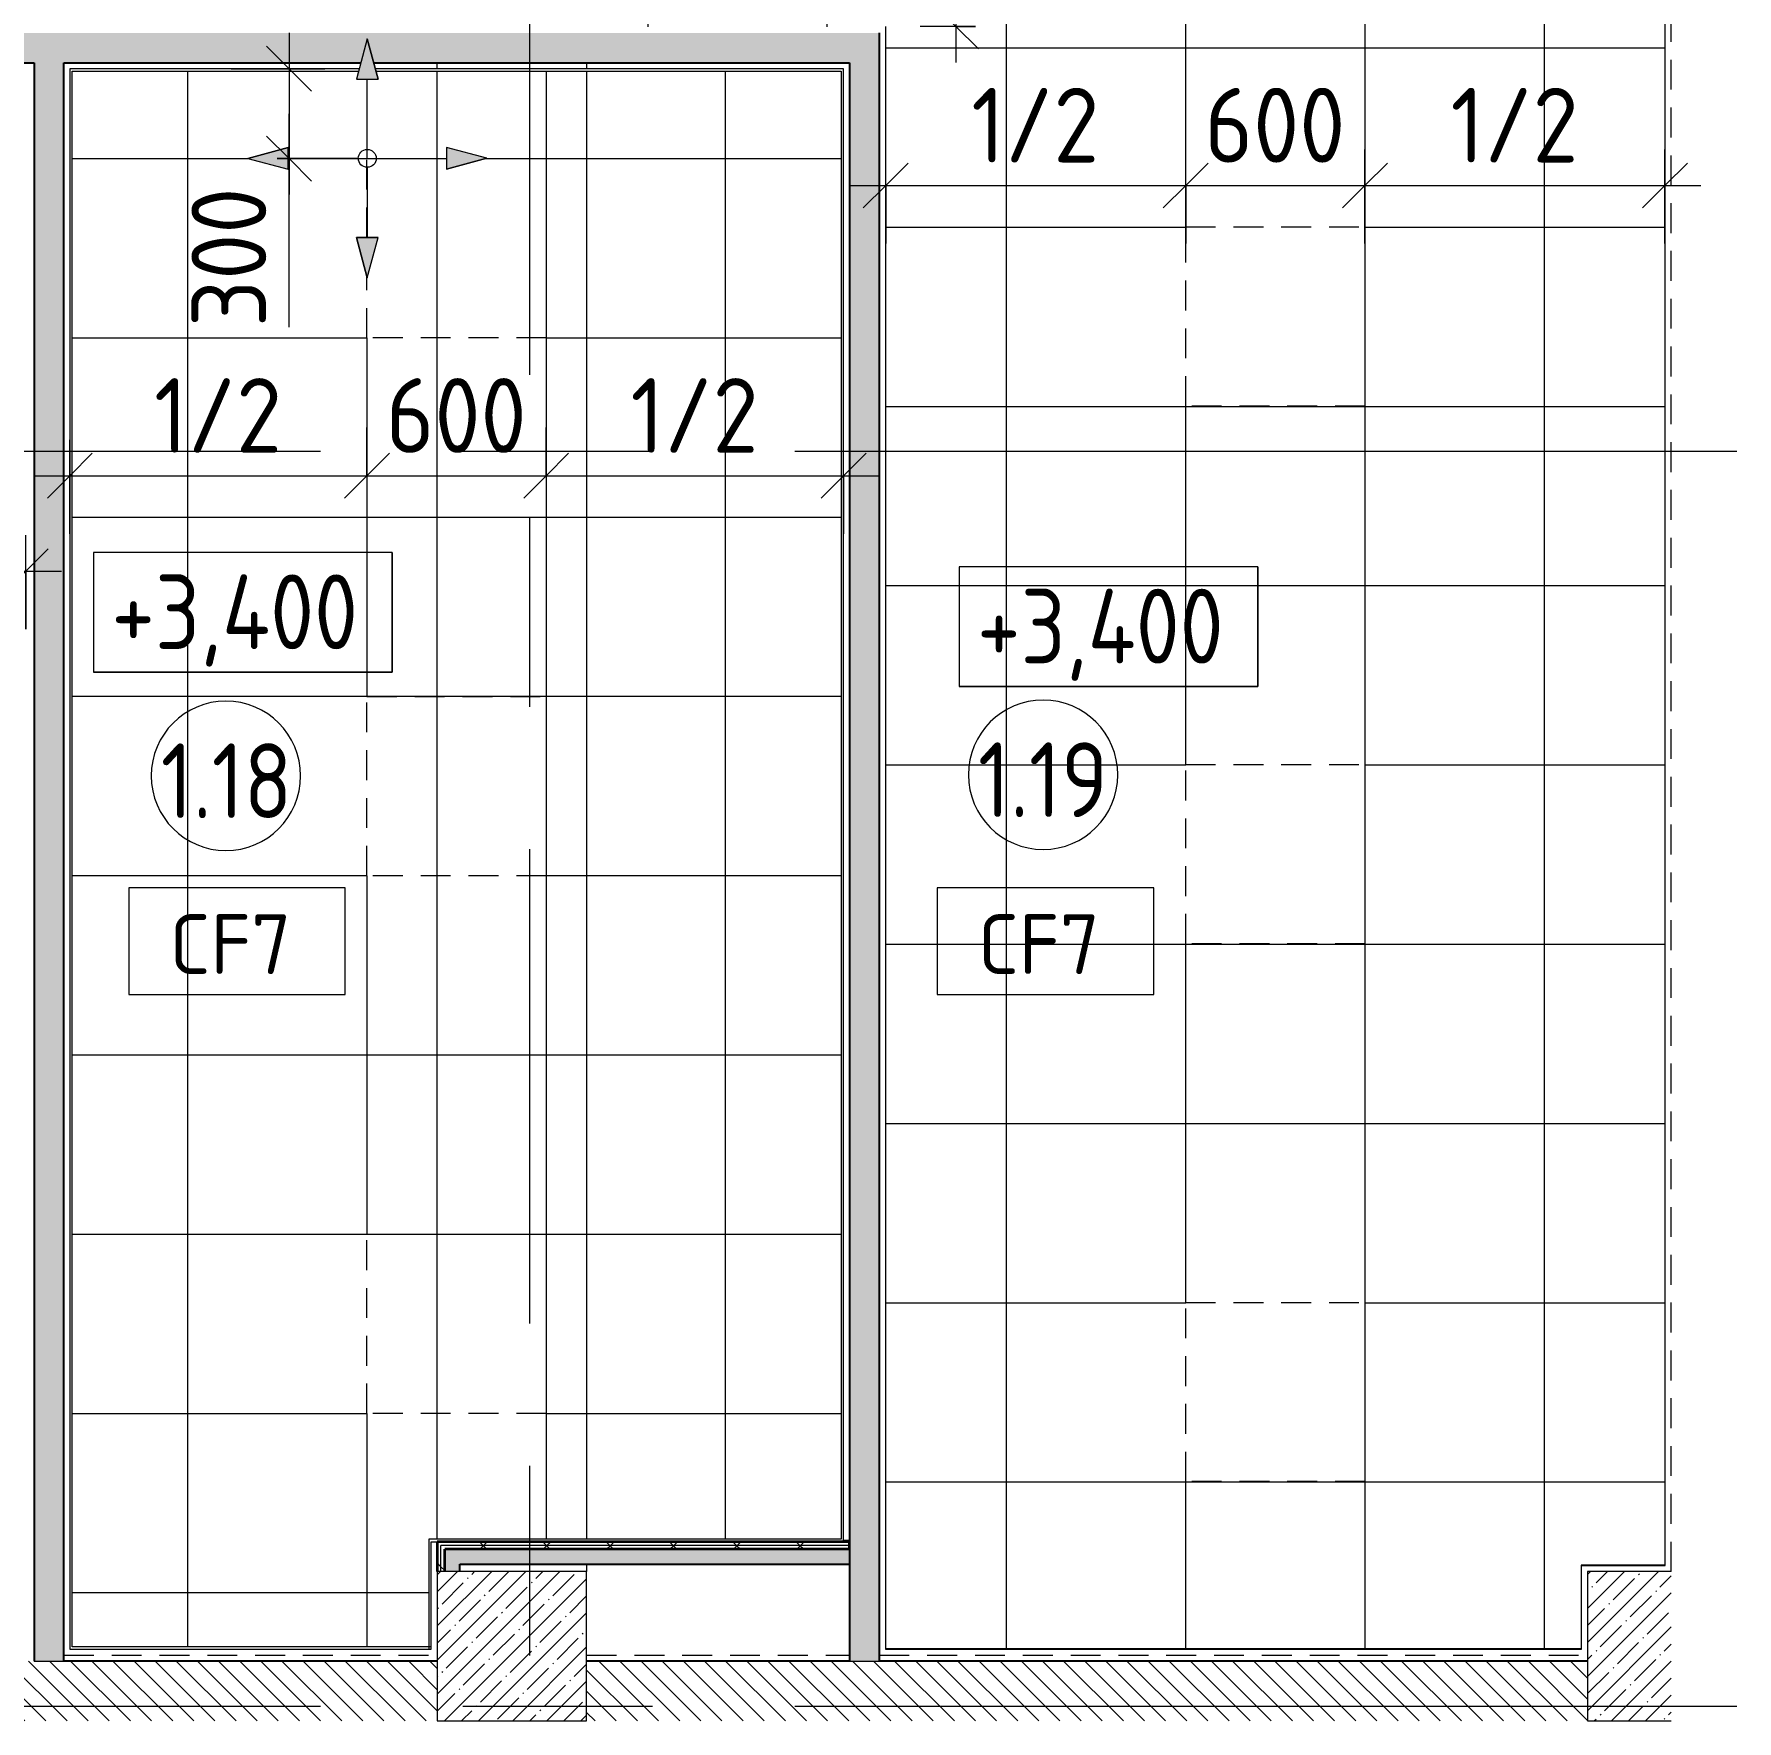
# Model space of a CAD drawing. Header units: millimetres. Extents: x 35861 to 236814, y -8553 to 29000.
# Drawn here: x 79000 to 84700, y 3550 to 9196 of the extents above; entities that cross this region are included whole.
import ezdxf

# ---------------------------------------------------------------- set-up
doc = ezdxf.new("R2010")
doc.units = ezdxf.units.MM
doc.linetypes.add('200_ШТРИХ__ш1_п0_6_', pattern=[160, 100, -60])
doc.linetypes.add('Осевая', pattern=[3175, 635, -476.25, 1587.5, -476.25])
for name, color, linetype, lineweight in [('A-ANNO-DIMS', 7, 'Continuous', 9), ('A-ANNO-DIMS-100', 7, 'Continuous', 9), ('A-AREA-IDEN', 7, 'Continuous', 9), ('A-CLNG-IDEN', 7, 'Continuous', 9), ('A-DETL-GENF', 7, 'Continuous', 9), ('A-DETL-MBND', 7, '200_ШТРИХ__ш1_п0_6_', 9), ('A-FLOR', 7, 'Continuous', 9), ('A-WALL', 7, 'Continuous', 9), ('G-ANNO-DIMS', 7, 'Continuous', 9), ('I-WALL', 7, 'Continuous', 9), ('S-COLS', 7, 'Continuous', 9), ('Оси', 7, 'Continuous', 9), ('Оси-2', 7, 'Осевая', 9)]:
    doc.layers.add(name, color=color, linetype=linetype, lineweight=lineweight)
for name, color, linetype, lineweight, true_color in [('A-WALL-1', 7, 'Continuous', 35, 0x3c3c3c), ('A-WALL-2', 7, 'Continuous', 25, 0x3c3c3c), ('A-WALL-FNSH-2', 7, 'Continuous', 13, 0x3c3c3c)]:
    doc.layers.add(name, color=color, linetype=linetype, lineweight=lineweight, true_color=true_color)
doc.styles.add('GOST Common', font='GOST_Common.ttf', dxfattribs={"width": 0.9, "height": 250})
doc.styles.add('GOST Common_1', font='GOST_Common.ttf', dxfattribs={"height": 200})
doc.styles.add('ISOCPEUR', font='isocpeur.ttf', dxfattribs={"width": 0.9, "height": 250})
doc.dimstyles.new('ISO-2_5_0_9К_БОЛЬШОЙ', dxfattribs={"dimscale": 304.8, "dimtxt": 248.995294, "dimasz": 0.492126, "dimexe": 0.393701, "dimexo": 0.984252, "dimgap": 0, "dimtad": 1, "dimdec": 0, "dimrnd": 10, "dimzin": 0, "dimdsep": 46, "dimtxsty": 'ISOCPEUR', "dimblk1": 'OBLIQUE', "dimblk2": 'OBLIQUE', "dimsah": 1, "dimcen": 0.09, "dimdle": 0.393701, "dimazin": 0, "dimtfac": 1, "dimtdec": 4, "dimtix": 1, "dimtmove": 0, "dimatfit": 3, "dimfxl": 1, "dimtvp": 1, "dimtolj": 1, "dimtzin": 0, "dimarcsym": 2})
doc.dimstyles.new('ISO-2_5_0_9К_БОЛЬШОЙ_2', dxfattribs={"dimscale": 304.8, "dimtxt": 248.995294, "dimasz": 0.492126, "dimexe": 0.393701, "dimexo": 0.984252, "dimgap": 0, "dimtad": 1, "dimdec": 0, "dimrnd": 10, "dimzin": 0, "dimdsep": 46, "dimtxsty": 'ISOCPEUR', "dimblk1": 'OBLIQUE', "dimblk2": 'OBLIQUE', "dimsah": 1, "dimcen": 0.09, "dimdle": 0.393701, "dimazin": 0, "dimtfac": 1, "dimtdec": 4, "dimtix": 1, "dimtmove": 1, "dimatfit": 3, "dimfxl": 1, "dimtvp": 1, "dimtolj": 1, "dimtzin": 0, "dimarcsym": 2})
pattern_1 = [(135, (0, 0), (-75.43415, -75.43415), [106.68, -17.78, 3.556, -17.78]), (135, (0, 75.39), (-75.43415, -75.43415), []), (50, (0, 0), (127.52922, -11.15758), [13.335, -146.685]), (355, (0, 0), (-24.66966, 133.74002), [10.668, -117.348]), (100.451, (10.63, -0.93), (102.85973, 122.58178), [11.333, -124.663]), (46.184, (0, 35.56), (189.75516, -29.43036), [20.002, -220.027]), (96.636, (15.81, 33.1), (166.1822, 173.1996), [17, -186.995]), (351.184, (0, 35.56), (166.18393, 173.19757), [16.002, -176.022]), (21, (17.78, 26.67), (106.13027, -71.58603), [13.335, -146.685]), (326, (17.78, 26.67), (43.26188, 128.93175), [10.668, -117.348]), (71.451, (26.62, 20.7), (149.39198, 57.34505), [11.333, -124.663]), (37.5, (0, 0), (2.162228, 59.188357), [3.353, -112.573, 3.353, -115.773, -117.792]), (37.5, (0, 0), (2.162228, 59.188357), [-235.052, 3.353, -114.44]), (7.5, (0, 0), (46.773857, 70.12615), [3.353, -64.567, 3.353, -109.906, -44.894]), (7.5, (0, 0), (46.773857, 70.12615), [-181.178, 3.353, -41.542]), (327.5, (-39.65, 0), (94.91367, -4.010093), [3.353, -41.097, 3.353, -135.331, -184.023]), (327.5, (-39.65, 0), (94.91367, -4.010093), [-183.134, 3.353, -180.67]), (317.5, (-57.43, 0), (103.69057, 17.79882), [3.353, -54.432, 3.353, -88.748, -130.683]), (317.5, (-57.43, 0), (103.69057, 17.79882), [-149.885, 3.353, -127.33])]
pattern_2 = [(270, (80714.74, 6379), (600, 4e-14), []), (0, (80714.74, 6379), (0, 600), [])]
pattern_3 = [(45, (0, 0), (-106.06602, 106.06602), []), (135, (0, 0), (-106.06602, -106.06602), [])]

# ---------------------------------------------------------------- blocks, each defined once
blk = doc.blocks.new('BSC_Колонна _Прямоугольная - 500х500-V12-План потолков с обозначением видов отделки и геометрии 1 этажа в осях 12 - 23')
at = {"layer": 'S-COLS'}
h = blk.add_hatch(dxfattribs=at)
h.set_pattern_fill('FP_14', color=256, style=0, pattern_type=2)
h.set_pattern_definition([(45, (-80600, -3800), (-57.02463, 57.02463), []), (45, (-80542.975, -3800), (-57.02463, 57.02463), [100.806, -20.161, 3.353, -16.808])])
h.paths.add_polyline_path([(-250, -250), (250, -250), (250, 250), (-250, 250), (-250, -110.3)])
for p, q in [((250, 250), (-250, 250)), ((-250, 250), (-250, -250)), ((250, -250), (250, 250)), ((-250, -250), (250, -250))]:
    blk.add_line(p, q, dxfattribs=at)
blk = doc.blocks.new('BSC_Колонна _Прямоугольная - 500х500-V39-План потолков с обозначением видов отделки и геометрии 1 этажа в осях 12 - 23')
at = {"layer": 'S-COLS'}
h = blk.add_hatch(dxfattribs=at)
h.set_pattern_fill('FP_51', color=256, style=0, pattern_type=2)
h.set_pattern_definition([(45, (-84450, -3800), (-57.02463, 57.02463), []), (45, (-84392.975, -3800), (-57.02463, 57.02463), [100.806, -20.161, 3.353, -16.808])])
h.paths.add_polyline_path([(-250, -250), (30.2, -250), (30.2, 250), (-250, 250), (-250, -110.3)])
for p, q in [((30.2, 250), (-250, 250)), ((-250, 250), (-250, -250)), ((-250, -250), (30.2, -250))]:
    blk.add_line(p, q, dxfattribs=at)
blk = doc.blocks.new('Начало раскладки_красным - Начало раскладки_красным-26102174-План потолков с обозначением видов отделки и геометрии 1 этажа в осях 12 - 23')
at = {"layer": 'A-DETL-GENF'}
for points in [[(-36.2, 264.8), (36.2, 264.8), (0, 400)], [(-264.8, -36.2), (-264.8, 36.2), (-400, 0)], [(264.8, -36.2), (400, 0), (264.8, 36.2), (264.8, -28)], [(0, -400), (36.2, -264.8), (-36.2, -264.8)]]:
    blk.add_hatch(color=256, dxfattribs=at).paths.add_polyline_path(points)
for p, q in [((0, 400), (-36.2, 264.8)), ((0, 400), (-36.2, 264.8)), ((36.2, 264.8), (0, 400)), ((0, 400), (36.2, 264.8)), ((-36.2, 264.8), (36.2, 264.8)), ((-36.2, 264.8), (36.2, 264.8)), ((0, 30), (0, 264.8)), ((-264.8, 36.2), (-400, 0)), ((-400, 0), (-264.8, 36.2)), ((-400, 0), (-264.8, -36.2)), ((-400, 0), (-264.8, -36.2)), ((-264.8, -36.2), (-264.8, 36.2)), ((-264.8, 36.2), (-264.8, -36.2)), ((-30, 0), (-264.8, 0)), ((30, 0), (264.8, 0)), ((400, 0), (264.8, 36.2)), ((264.8, 36.2), (264.8, -36.2)), ((400, 0), (264.8, 36.2)), ((264.8, 36.2), (264.8, -36.2)), ((400, 0), (264.8, -36.2)), ((0, -30), (0, -264.8)), ((264.8, -36.2), (400, 0)), ((36.2, -264.8), (-36.2, -264.8)), ((-36.2, -264.8), (0, -400)), ((0, -400), (-36.2, -264.8)), ((-36.2, -264.8), (36.2, -264.8)), ((0, -400), (36.2, -264.8)), ((0, -400), (36.2, -264.8))]:
    blk.add_line(p, q, dxfattribs=at)
blk.add_circle((0, 0), 30, dxfattribs=at)
blk = doc.blocks.new('Марка_Помещения - Номер-25198446-План потолков с обозначением видов отделки и геометрии 1 этажа в осях 12 - 23')
at = {"layer": 'A-AREA-IDEN'}
for start, end in [(360, 180), (180, 360)]:
    blk.add_arc((0, 0), 2.5, start, end, dxfattribs=at)
blk = doc.blocks.new('М_потолков - Марка_ Имя типа-25382930-План потолков с обозначением видов отделки и геометрии 1 этажа в осях 12 - 23')
at = {"layer": 'A-CLNG-IDEN'}
for p, q in [((3.625, 1.984375), (-3.625, 1.984375)), ((-3.625, 1.984375), (-3.625, -1.59375)), ((3.625, -1.59375), (3.625, 1.984375)), ((-3.625, -1.59375), (3.625, -1.59375))]:
    blk.add_line(p, q, dxfattribs=at)
blk = doc.blocks.new('Высотные отметки - 10х4_h_-17668695-План потолков с обозначением видов отделки и геометрии 1 этажа в осях 12 - 23')
at = {"layer": 'G-ANNO-DIMS'}
for p, q in [((-5, 4), (-5, 0)), ((5, 4), (-5, 4)), ((5, 4), (-5, 4)), ((-5, 4), (-5, 0)), ((5, 4), (5, 0)), ((5, 0), (5, 4)), ((5, 0), (-5, 0)), ((-5, 0), (5, 0))]:
    blk.add_line(p, q, dxfattribs=at)
blk = doc.blocks.new('DIMBLOCK42-План потолков с обозначением видов отделки и геометрии 1 этажа в осях 12 - 23')
at = {"layer": 'A-ANNO-DIMS-100'}
for p, q in [((78521.2, 7204.6), (78521.2, 7518.5)), ((78972.5, 7204.6), (78972.5, 7518.5)), ((78521.2, 7398.5), (79092.5, 7398.5)), ((78521.2, 7398.5), (78521.2, 7204.6)), ((78972.5, 7398.5), (78972.5, 7204.6))]:
    blk.add_line(p, q, dxfattribs=at)
at = {"layer": 'A-ANNO-DIMS-100', "lineweight": 20}
for p, q in [((78521.2, 7398.5), (78596.2, 7473.5)), ((78972.5, 7398.5), (79047.5, 7473.5)), ((78521.2, 7398.5), (78446.2, 7323.5)), ((78972.5, 7398.5), (78897.5, 7323.5))]:
    blk.add_line(p, q, dxfattribs=at)
at = {"layer": 'A-ANNO-DIMS-100', "color": 0, "insert": (78531.4, 7725.1), "char_height": 250, "width": 517.144, "attachment_point": 1, "line_spacing_factor": 1.149209, "style": 'ISOCPEUR'}
blk.add_mtext('1/2', dxfattribs=at)
blk = doc.blocks.new('_Oblique')
at = {"color": 0, "linetype": 'ByBlock', "lineweight": -2}
blk.add_line((-0.5, -0.5), (0.5, 0.5), dxfattribs=at)
blk = doc.blocks.new('DIMBLOCK46-План потолков с обозначением видов отделки и геометрии 1 этажа в осях 12 - 23')
at = {"layer": 'A-ANNO-DIMS-100'}
for p, q in [((79854, 9200), (79854, 8659)), ((79660.1, 9080), (79974, 9080)), ((79854, 9080), (79660.1, 9080)), ((79854, 8789.4), (79854, 8929.5)), ((79814.7, 8779), (79974, 8779)), ((79854, 8779), (79814.7, 8779)), ((79854, 8215.3), (79854, 8789.4))]:
    blk.add_line(p, q, dxfattribs=at)
at = {"layer": 'A-ANNO-DIMS-100', "lineweight": 20}
for p, q in [((79854, 9080), (79779, 9155)), ((79854, 9080), (79929, 9005)), ((79854, 8779), (79779, 8854)), ((79854, 8779), (79929, 8704))]:
    blk.add_line(p, q, dxfattribs=at)
at = {"layer": 'A-ANNO-DIMS-100', "color": 0, "insert": (79527.4, 8215.3), "char_height": 250, "width": 568.858, "attachment_point": 1, "rotation": 90, "line_spacing_factor": 1.149209, "style": 'ISOCPEUR'}
blk.add_mtext('300', dxfattribs=at)
blk = doc.blocks.new('DIMBLOCK47-План потолков с обозначением видов отделки и геометрии 1 этажа в осях 12 - 23')
at = {"layer": 'A-ANNO-DIMS-100'}
for p, q in [((80114.7, 7879), (80114.7, 7597.8)), ((80114.7, 7717.8), (80114.7, 7879)), ((79120.5, 7523.8), (79120.5, 7837.8)), ((79000.5, 7717.8), (80114.7, 7717.8)), ((79120.5, 7717.8), (79120.5, 7523.8))]:
    blk.add_line(p, q, dxfattribs=at)
at = {"layer": 'A-ANNO-DIMS-100', "lineweight": 20}
for p, q in [((79120.5, 7717.8), (79195.5, 7792.8)), ((80114.7, 7717.8), (80189.7, 7792.8)), ((79120.5, 7717.8), (79045.5, 7642.8)), ((80114.7, 7717.8), (80039.7, 7642.8))]:
    blk.add_line(p, q, dxfattribs=at)
at = {"layer": 'A-ANNO-DIMS-100', "color": 0, "insert": (79402.1, 8044.4), "char_height": 250, "width": 517.144, "attachment_point": 1, "line_spacing_factor": 1.149209, "style": 'ISOCPEUR'}
blk.add_mtext('1/2', dxfattribs=at)
blk = doc.blocks.new('DIMBLOCK48-План потолков с обозначением видов отделки и геометрии 1 этажа в осях 12 - 23')
at = {"layer": 'A-ANNO-DIMS-100'}
for p, q in [((80114.7, 7879), (80114.7, 7597.8)), ((80114.7, 7717.8), (80114.7, 7879)), ((80714.7, 7879), (80714.7, 7597.8)), ((80714.7, 7717.8), (80714.7, 7879)), ((80114.7, 7717.8), (80714.7, 7717.8))]:
    blk.add_line(p, q, dxfattribs=at)
at = {"layer": 'A-ANNO-DIMS-100', "lineweight": 20}
for p, q in [((80114.7, 7717.8), (80189.7, 7792.8)), ((80714.7, 7717.8), (80789.7, 7792.8)), ((80114.7, 7717.8), (80039.7, 7642.8)), ((80714.7, 7717.8), (80639.7, 7642.8))]:
    blk.add_line(p, q, dxfattribs=at)
at = {"layer": 'A-ANNO-DIMS-100', "color": 0, "insert": (80177.7, 8044.4), "char_height": 250, "width": 568.858, "attachment_point": 1, "line_spacing_factor": 1.149209, "style": 'ISOCPEUR'}
blk.add_mtext('600', dxfattribs=at)
blk = doc.blocks.new('DIMBLOCK49-План потолков с обозначением видов отделки и геометрии 1 этажа в осях 12 - 23')
at = {"layer": 'A-ANNO-DIMS-100'}
for p, q in [((80714.7, 7879), (80714.7, 7597.8)), ((80714.7, 7717.8), (80714.7, 7879)), ((81710, 7523.8), (81710, 7837.8)), ((80714.7, 7717.8), (81830, 7717.8)), ((81710, 7717.8), (81710, 7523.8))]:
    blk.add_line(p, q, dxfattribs=at)
at = {"layer": 'A-ANNO-DIMS-100', "lineweight": 20}
for p, q in [((80714.7, 7717.8), (80789.7, 7792.8)), ((81710, 7717.8), (81785, 7792.8)), ((80714.7, 7717.8), (80639.7, 7642.8)), ((81710, 7717.8), (81635, 7642.8))]:
    blk.add_line(p, q, dxfattribs=at)
at = {"layer": 'A-ANNO-DIMS-100', "color": 0, "insert": (80996.9, 8044.4), "char_height": 250, "width": 517.144, "attachment_point": 1, "line_spacing_factor": 1.149209, "style": 'ISOCPEUR'}
blk.add_mtext('1/2', dxfattribs=at)
blk = doc.blocks.new('DIMBLOCK52-План потолков с обозначением видов отделки и геометрии 1 этажа в осях 12 - 23')
at = {"layer": 'A-ANNO-DIMS-100', "lineweight": 20}
for p, q in [((82086.1, 9749.5), (82011.1, 9824.5)), ((82086.1, 9749.5), (82161.1, 9674.5)), ((82086.1, 9221), (82011.1, 9296)), ((82086.1, 9221), (82161.1, 9146))]:
    blk.add_line(p, q, dxfattribs=at)
at = {"layer": 'A-ANNO-DIMS-100'}
for p, q in [((81892.2, 9749.5), (82206.1, 9749.5)), ((82086.1, 9749.5), (81892.2, 9749.5)), ((82086.1, 9749.5), (82086.1, 9101)), ((82151, 9221), (81966.1, 9221)), ((82086.1, 9221), (82151, 9221))]:
    blk.add_line(p, q, dxfattribs=at)
at = {"layer": 'A-ANNO-DIMS-100', "color": 0, "insert": (81759.5, 9269.8), "char_height": 250, "width": 517.144, "attachment_point": 1, "rotation": 90, "line_spacing_factor": 1.149209, "style": 'ISOCPEUR'}
blk.add_mtext('1/2', dxfattribs=at)
blk = doc.blocks.new('DIMBLOCK53-План потолков с обозначением видов отделки и геометрии 1 этажа в осях 12 - 23')
at = {"layer": 'A-ANNO-DIMS-100'}
for p, q in [((81851, 8495.5), (81851, 8809.4)), ((82855, 8495.5), (82855, 8809.4)), ((81731, 8689.4), (82855, 8689.4)), ((81851, 8689.4), (81851, 8495.5)), ((82855, 8689.4), (82855, 8495.5))]:
    blk.add_line(p, q, dxfattribs=at)
at = {"layer": 'A-ANNO-DIMS-100', "lineweight": 20}
for p, q in [((81851, 8689.4), (81926, 8764.4)), ((82855, 8689.4), (82930, 8764.4)), ((81851, 8689.4), (81776, 8614.4)), ((82855, 8689.4), (82780, 8614.4))]:
    blk.add_line(p, q, dxfattribs=at)
at = {"layer": 'A-ANNO-DIMS-100', "color": 0, "insert": (82137.5, 9016), "char_height": 250, "width": 517.144, "attachment_point": 1, "line_spacing_factor": 1.149209, "style": 'ISOCPEUR'}
blk.add_mtext('1/2', dxfattribs=at)
blk = doc.blocks.new('DIMBLOCK54-План потолков с обозначением видов отделки и геометрии 1 этажа в осях 12 - 23')
at = {"layer": 'A-ANNO-DIMS-100'}
for p, q in [((82855, 8495.5), (82855, 8809.4)), ((83455, 8495.5), (83455, 8809.4)), ((82855, 8689.4), (83455, 8689.4)), ((82855, 8689.4), (82855, 8495.5)), ((83455, 8689.4), (83455, 8495.5))]:
    blk.add_line(p, q, dxfattribs=at)
at = {"layer": 'A-ANNO-DIMS-100', "lineweight": 20}
for p, q in [((82855, 8689.4), (82930, 8764.4)), ((83455, 8689.4), (83530, 8764.4)), ((82855, 8689.4), (82780, 8614.4)), ((83455, 8689.4), (83380, 8614.4))]:
    blk.add_line(p, q, dxfattribs=at)
at = {"layer": 'A-ANNO-DIMS-100', "color": 0, "insert": (82918, 9016), "char_height": 250, "width": 568.858, "attachment_point": 1, "line_spacing_factor": 1.149209, "style": 'ISOCPEUR'}
blk.add_mtext('600', dxfattribs=at)
blk = doc.blocks.new('DIMBLOCK55-План потолков с обозначением видов отделки и геометрии 1 этажа в осях 12 - 23')
at = {"layer": 'A-ANNO-DIMS-100'}
for p, q in [((83455, 8495.5), (83455, 8809.4)), ((84459, 8495.5), (84459, 8809.4)), ((83455, 8689.4), (84579, 8689.4)), ((83455, 8689.4), (83455, 8495.5)), ((84459, 8689.4), (84459, 8495.5))]:
    blk.add_line(p, q, dxfattribs=at)
at = {"layer": 'A-ANNO-DIMS-100', "lineweight": 20}
for p, q in [((83455, 8689.4), (83530, 8764.4)), ((84459, 8689.4), (84534, 8764.4)), ((83455, 8689.4), (83380, 8614.4)), ((84459, 8689.4), (84384, 8614.4))]:
    blk.add_line(p, q, dxfattribs=at)
at = {"layer": 'A-ANNO-DIMS-100', "color": 0, "insert": (83741.5, 9016), "char_height": 250, "width": 517.144, "attachment_point": 1, "line_spacing_factor": 1.149209, "style": 'ISOCPEUR'}
blk.add_mtext('1/2', dxfattribs=at)

msp = doc.modelspace()

# ---------------------------------------------------------------- hatches: boundary and pattern name
at = {"layer": 'A-DETL-MBND'}
h = msp.add_hatch(dxfattribs=at)
h.set_pattern_fill('FP_62', color=256, style=0, pattern_type=2)
h.set_pattern_definition([(270, (82855, 7349.5), (600, 4e-14), []), (0, (82855, 7349.5), (0, 600), [])])
h.paths.add_polyline_path([(84180, 3790), (84180, 4070), (84460, 4070), (84460, 10880), (80850, 10880), (80850, 9220), (81850, 9220), (81850, 3790), (83036.9, 3790)])
h.paths.add_polyline_path([(83455, 4351), (82855, 4351), (82855, 4951), (83455, 4951), (83455, 4795)])
h.paths.add_polyline_path([(82855, 6151), (82855, 6751), (83455, 6751), (83455, 6151)])
h.paths.add_polyline_path([(83455, 7951), (82855, 7951), (82855, 8551), (83455, 8551), (83455, 8020.2)])
h.paths.add_polyline_path([(82855, 9751), (82855, 9956.6), (82819.9, 10087.2), (82855, 10087.3), (82855, 10351), (83120.8, 10351), (83120.7, 10388.4), (83256, 10352.2), (83251.4, 10351), (83455, 10351), (83455, 9751)])
h.paths.add_polyline_path([(82591.3, 10315.6), (82456, 10351.8), (82591.2, 10388.1)])
h.paths.add_polyline_path([(82819.6, 10616.7), (82855.8, 10752), (82892.1, 10616.8)])
h = msp.add_hatch(dxfattribs=at)
h.set_pattern_fill('FP_61', color=256, style=0, pattern_type=2)
h.set_pattern_definition(pattern_2)
h.paths.add_polyline_path([(80322, 3798), (80322, 4158), (80350, 4158), (80350, 4579), (80114.7, 4579), (80114.7, 5179), (80350, 5179), (80350, 6379), (80114.7, 6379), (80114.7, 6979), (80350, 6979), (80350, 8179), (80114.7, 8179), (80114.7, 8384.6), (80079.7, 8515.2), (80114.7, 8515.3), (80114.7, 8779), (80350, 8779), (80350, 9072), (80144.5, 9072), (80151.8, 9044.8), (80079.3, 9044.7), (80086.6, 9072), (79128.5, 9072), (79128.5, 3798), (80150.4, 3798)])
h.paths.add_polyline_path([(81702, 4158), (81701.2, 9072), (80850, 9072), (80850, 4158), (81691.4, 4158)])
h.paths.add_polyline_path([(79851, 8743.6), (79715.7, 8779.8), (79850.9, 8816.1)])
h = msp.add_hatch(dxfattribs=at)
h.set_pattern_fill('FP_61', color=256, style=0, pattern_type=2)
h.set_pattern_definition(pattern_2)
h.paths.add_polyline_path([(80850, 4158), (80850, 9072), (80350, 9072), (80350, 8779), (80380.5, 8779), (80380.5, 8816.4), (80515.7, 8780.2), (80511.1, 8779), (80714.7, 8779), (80714.7, 8179), (80350, 8179), (80350, 6979), (80714.7, 6979), (80714.7, 6379), (80350, 6379), (80350, 5179), (80714.7, 5179), (80714.7, 4579), (80350, 4579), (80350, 4158), (80842.1, 4158)])
at = {"layer": 'A-WALL'}
h = msp.add_hatch(dxfattribs=at)
h.set_pattern_fill('FP_34', color=256, style=0, pattern_type=2)
h.set_pattern_definition([(135, (0, 0), (-35.35534, -35.35534), [])])
h.paths.add_polyline_path([(84200, 3550), (84200, 3750), (80850, 3750), (80850, 3550)])
h.paths.add_polyline_path([(80350, 3550), (80350, 3750), (75980, 3750), (75980, 3550), (78707.1, 3550)])
at = {"layer": 'I-WALL'}
h = msp.add_hatch(dxfattribs=at)
h.set_pattern_fill('FP_20', color=256, style=0, pattern_type=2)
h.set_pattern_definition(pattern_1)
h.paths.add_polyline_path([(81593.6, 9100), (81830, 9100), (81830, 9200), (75700, 9200), (75700, 9100), (80094.1, 9100), (80115.5, 9180), (80137, 9100), (80151.8, 9100)])
h = msp.add_hatch(dxfattribs=at)
h.set_pattern_fill('FP_20', color=256, style=0, pattern_type=2)
h.set_pattern_definition(pattern_1)
h.paths.add_polyline_path([(79100.5, 3750), (79100.5, 9100), (79000.5, 9100), (79000.5, 3750)])
h = msp.add_hatch(dxfattribs=at)
h.set_pattern_fill('FP_20', color=256, style=0, pattern_type=2)
h.set_pattern_definition(pattern_1)
h.paths.add_polyline_path([(81830, 3750), (81830, 9100), (81730, 9100), (81730, 3750)])
h = msp.add_hatch(dxfattribs=at)
h.set_pattern_fill('FP_63', color=256, style=0, pattern_type=2)
h.set_pattern_definition(pattern_3)
h.paths.add_polyline_path([(80362.5, 4050), (80362.5, 4150), (80350, 4150), (80350, 4050)])
h = msp.add_hatch(dxfattribs=at)
h.set_pattern_fill('FP_63', color=256, style=0, pattern_type=2)
h.set_pattern_definition(pattern_3)
h.paths.add_polyline_path([(81730, 4137.5), (81730, 4150), (80362.5, 4150), (80362.5, 4137.5), (81593.6, 4137.5)])
h = msp.add_hatch(dxfattribs=at)
h.set_pattern_fill('FP_63', color=256, style=0, pattern_type=2)
h.set_pattern_definition(pattern_3)
h.paths.add_polyline_path([(80375, 4050), (80375, 4137.5), (80362.5, 4137.5), (80362.5, 4050)])
h = msp.add_hatch(dxfattribs=at)
h.set_pattern_fill('FP_63', color=256, style=0, pattern_type=2)
h.set_pattern_definition(pattern_3)
h.paths.add_polyline_path([(81593.6, 4125), (81730, 4125), (81730, 4137.5), (80375, 4137.5), (80375, 4125), (80425, 4125)])
for points in [[(80425, 4050), (80425, 4125), (80375, 4125), (80375, 4050)], [(81730, 4075), (81730, 4125), (80425, 4125), (80425, 4075), (81593.6, 4075)]]:
    msp.add_hatch(color=256, dxfattribs=at).paths.add_polyline_path(points)

# ---------------------------------------------------------------- linework, layer by layer
at = {"layer": 'A-DETL-MBND'}
for p, q in [((84480, 4050), (84480, 10900)), ((84460, 4070), (84460, 10880)), ((81850, 9220), (81850, 3790)), ((80114.7, 8515.2), (80114.7, 8779)), ((80114.7, 8779), (80380.5, 8779)), ((80511.1, 8779), (80714.7, 8779)), ((80714.7, 8779), (80714.7, 8179)), ((82855, 8551), (83455, 8551)), ((82855, 7951), (82855, 8551)), ((83455, 8551), (83455, 7951)), ((80114.7, 8179), (80114.7, 8384.6)), ((80714.7, 8179), (80114.7, 8179)), ((83455, 7951), (82855, 7951)), ((80114.7, 6379), (80114.7, 6979)), ((80114.7, 6979), (80714.7, 6979)), ((80714.7, 6979), (80714.7, 6379)), ((82855, 6151), (82855, 6751)), ((82855, 6751), (83455, 6751)), ((83455, 6751), (83455, 6151)), ((80714.7, 6379), (80114.7, 6379)), ((83455, 6151), (82855, 6151)), ((80114.7, 5179), (80714.7, 5179)), ((80114.7, 4579), (80114.7, 5179)), ((80714.7, 5179), (80714.7, 4579)), ((82855, 4351), (82855, 4951)), ((82855, 4951), (83455, 4951)), ((83455, 4951), (83455, 4351)), ((80714.7, 4579), (80114.7, 4579)), ((83455, 4351), (82855, 4351)), ((81710, 4155.5), (81730, 4155.5)), ((84180, 4070), (84460, 4070)), ((84180, 3790), (84180, 4070)), ((79100.5, 3770), (80350, 3770)), ((80850, 3770), (81730, 3770)), ((81830, 3770), (84200, 3770)), ((81850, 3790), (84180, 3790))]:
    msp.add_line(p, q, dxfattribs=at)
at = {"layer": 'A-FLOR'}
for p, q in [((80350, 9080), (80350, 9100)), ((80350, 4158), (80350, 9072)), ((80850, 9100), (80850, 9080)), ((80850, 9072), (80850, 4158)), ((80850, 4050), (80425, 4050)), ((80850, 4075), (80850, 4050))]:
    msp.add_line(p, q, dxfattribs=at)
at = {"layer": 'A-WALL'}
for p, q in [((80362.5, 4050), (80362.5, 4137.5)), ((81730, 4137.5), (80362.5, 4137.5)), ((79000.5, 3750), (79100.5, 3750)), ((81730, 3750), (81830, 3750))]:
    msp.add_line(p, q, dxfattribs=at)
at = {"layer": 'A-WALL-1'}
for p, q in [((80350, 4150), (80350, 4050)), ((81730, 4150), (80350, 4150)), ((80375, 4050), (80375, 4125)), ((81730, 4125), (80375, 4125)), ((81730, 4125), (81730, 4150))]:
    msp.add_line(p, q, dxfattribs=at)
at = {"layer": 'A-WALL-2'}
for p, q in [((81830, 3750), (81830, 9200)), ((77420.9, 9100), (79000.5, 9100)), ((79000.5, 9100), (79000.5, 3750)), ((79100.5, 9100), (80094.1, 9100)), ((79100.5, 3750), (79100.5, 9100)), ((80137, 9100), (81730, 9100)), ((81730, 9100), (81730, 3750)), ((80425, 4050), (80425, 4075)), ((80425, 4075), (81730, 4075)), ((80350, 3750), (79100.5, 3750)), ((81730, 3750), (80850, 3750)), ((84200, 3750), (81830, 3750))]:
    msp.add_line(p, q, dxfattribs=at)
at = {"layer": 'A-WALL-FNSH-2'}
for p, q in [((84459, 10879), (84459, 4071)), ((84460, 4070), (84460, 10880)), ((81850, 9220), (81850, 3790)), ((81851, 3791), (81851, 9221)), ((80088.8, 9080), (79120.5, 9080)), ((79120.5, 9080), (79120.5, 3790)), ((79128.5, 9072), (80086.6, 9072)), ((79128.5, 3798), (79128.5, 9072)), ((81710, 9080), (80142.4, 9080)), ((80144.5, 9072), (81702, 9072)), ((81702, 9072), (81702, 4158)), ((81710, 4150), (81710, 9080)), ((80322, 4158), (80322, 3790)), ((81702, 4158), (80322, 4158)), ((80330, 3790), (80330, 4150)), ((80330, 4150), (80350, 4150)), ((84459, 4071), (84179, 4071)), ((84179, 4071), (84179, 3791)), ((84180, 4070), (84460, 4070)), ((84180, 3790), (84180, 4070)), ((79120.5, 3790), (80330, 3790)), ((80330, 3798), (79128.5, 3798)), ((81850, 3790), (84180, 3790)), ((84179, 3791), (81851, 3791))]:
    msp.add_line(p, q, dxfattribs=at)
at = {"layer": 'Оси'}
for p, q in [((82200, 7800), (84700, 7800)), ((82200, 3600), (84700, 3600))]:
    msp.add_line(p, q, dxfattribs=at)
at = {"layer": 'Оси-2'}
for p, q in [((80660, 593.7), (80660, 24890.1)), ((39160.8, 7800), (82200, 7800)), ((39160.8, 3600), (82200, 3600))]:
    msp.add_line(p, q, dxfattribs=at)

# ---------------------------------------------------------------- block references
at = {"layer": 'A-AREA-IDEN', "xscale": 99.99999999999993, "yscale": 99.99999999999993, "zscale": 99.99999999999993}
for p in [(79642.7, 6713.3), (82377.8, 6716.8)]:
    msp.add_blockref('Марка_Помещения - Номер-25198446-План потолков с обозначением видов отделки и геометрии 1 этажа в осях 12 - 23', p, dxfattribs=at)
at = {"layer": 'A-CLNG-IDEN', "xscale": 99.99999999999993, "yscale": 99.99999999999993, "zscale": 99.99999999999993}
for p in [(79679.7, 6140.3), (82385.5, 6140.3)]:
    msp.add_blockref('М_потолков - Марка_ Имя типа-25382930-План потолков с обозначением видов отделки и геометрии 1 этажа в осях 12 - 23', p, dxfattribs=at)
at = {"layer": 'A-DETL-GENF', "rotation": 0.03359668727813597}
msp.add_blockref('Начало раскладки_красным - Начало раскладки_красным-26102174-План потолков с обозначением видов отделки и геометрии 1 этажа в осях 12 - 23', (80115.7, 8780), dxfattribs=at)
at = {"layer": 'G-ANNO-DIMS', "xscale": 99.99999999999993, "yscale": 99.99999999999993, "zscale": 99.99999999999993}
for p in [(79699.2, 7060.5), (82596.4, 7012.6)]:
    msp.add_blockref('Высотные отметки - 10х4_h_-17668695-План потолков с обозначением видов отделки и геометрии 1 этажа в осях 12 - 23', p, dxfattribs=at)
at = {"layer": 'S-COLS'}
for name, p in [('BSC_Колонна _Прямоугольная - 500х500-V12-План потолков с обозначением видов отделки и геометрии 1 этажа в осях 12 - 23', (80600, 3800)), ('BSC_Колонна _Прямоугольная - 500х500-V39-План потолков с обозначением видов отделки и геометрии 1 этажа в осях 12 - 23', (84450, 3800))]:
    msp.add_blockref(name, p, dxfattribs=at)

# ---------------------------------------------------------------- texts
at = {"layer": 'A-AREA-IDEN', "char_height": 250, "width": 548.354, "attachment_point": 1, "style": 'GOST Common'}
for s, insert in [('1.18', (79424.6, 6821.8)), ('1.19', (82159.7, 6825.3))]:
    msp.add_mtext(s, dxfattribs=dict(at, insert=insert))
at = {"layer": 'A-CLNG-IDEN', "char_height": 200, "width": 529.114, "attachment_point": 1, "style": 'GOST Common_1'}
for insert in [(79453.9, 6250), (82159.7, 6250)]:
    msp.add_mtext('CF7', dxfattribs=dict(at, insert=insert))
at = {"layer": 'G-ANNO-DIMS', "char_height": 250, "width": 1055.976, "attachment_point": 1, "line_spacing_factor": 1.022761, "style": 'GOST Common'}
for insert in [(79259.2, 7387.2), (82156.4, 7339.3)]:
    msp.add_mtext('+3,400', dxfattribs=dict(at, insert=insert))

# ---------------------------------------------------------------- dimensions: what is measured, and where the dimension line sits
at = {"layer": 'A-ANNO-DIMS'}
dim = msp.add_linear_dim(base=(82086.1, 9221), p1=(82192.2, 9749.5), p2=(81851, 9221), angle=90, text='1/2', dimstyle='ISO-2_5_0_9К_БОЛЬШОЙ', override={"dimpost": '<>', "dimfxl": 629.052059}, dxfattribs=at)
dim.commit()
dim.dimension.update_dxf_attribs({"geometry": 'DIMBLOCK52-План потолков с обозначением видов отделки и геометрии 1 этажа в осях 12 - 23', "text_midpoint": (81961.1, 9485.2)})
dim = msp.add_linear_dim(base=(79854, 8779), p1=(79960.1, 9080), p2=(80114.7, 8779), angle=90, dimstyle='ISO-2_5_0_9К_БОЛЬШОЙ_2', override={"dimpost": '<>', "dimfxl": 338.409823}, dxfattribs=at)
dim.commit()
dim.dimension.update_dxf_attribs({"geometry": 'DIMBLOCK46-План потолков с обозначением видов отделки и геометрии 1 этажа в осях 12 - 23', "text_midpoint": (79694.1, 8499.8), "dimtype": 160, "text_rotation": 90})
for base, p1, p2, override, picture, middle in [((82855, 8689.4), (81851, 8795.5), (82855, 8795.5), {"dimpost": '<>', "dimfxl": 1004.000012}, 'DIMBLOCK53-План потолков с обозначением видов отделки и геометрии 1 этажа в осях 12 - 23', (82353, 8814.4)), ((84459, 8689.4), (83455, 8795.5), (84459, 8795.5), {"dimpost": '<>', "dimfxl": 1004.000012}, 'DIMBLOCK55-План потолков с обозначением видов отделки и геометрии 1 этажа в осях 12 - 23', (83957, 8814.4)), ((80114.7, 7717.8), (79120.5, 7823.8), (80114.7, 8179), {"dimpost": '<>', "dimfxl": 1055.794284}, 'DIMBLOCK47-План потолков с обозначением видов отделки и геометрии 1 этажа в осях 12 - 23', (79617.6, 7842.8)), ((81710, 7717.8), (80714.7, 8179), (81710, 7823.8), {"dimpost": '<>', "dimfxl": 1056.736057}, 'DIMBLOCK49-План потолков с обозначением видов отделки и геометрии 1 этажа в осях 12 - 23', (81212.4, 7842.8)), ((78972.5, 7398.5), (78521.2, 7504.6), (78972.5, 7504.6), {"dimpost": '<>', "dimfxl": 451.290103}, 'DIMBLOCK42-План потолков с обозначением видов отделки и геометрии 1 этажа в осях 12 - 23', (78746.8, 7523.5))]:
    dim = msp.add_linear_dim(base=base, p1=p1, p2=p2, text='1/2', dimstyle='ISO-2_5_0_9К_БОЛЬШОЙ', override=override, dxfattribs=at)
    dim.commit()
    dim.dimension.update_dxf_attribs({"geometry": picture, "text_midpoint": middle})
for base, p1, p2, picture, middle in [((83455, 8689.4), (82855, 8795.5), (83455, 8795.5), 'DIMBLOCK54-План потолков с обозначением видов отделки и геометрии 1 этажа в осях 12 - 23', (83155, 8814.4)), ((80714.7, 7717.8), (80114.7, 8179), (80714.7, 8179), 'DIMBLOCK48-План потолков с обозначением видов отделки и геометрии 1 этажа в осях 12 - 23', (80414.7, 7842.8))]:
    dim = msp.add_linear_dim(base=base, p1=p1, p2=p2, dimstyle='ISO-2_5_0_9К_БОЛЬШОЙ', override={"dimpost": '<>', "dimfxl": 600}, dxfattribs=at)
    dim.commit()
    dim.dimension.update_dxf_attribs({"geometry": picture, "text_midpoint": middle})

doc.saveas('drawing.dxf')
